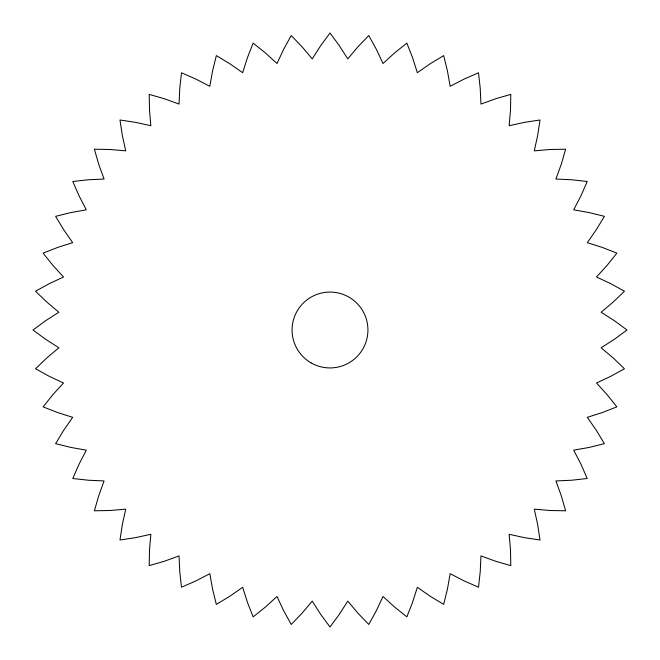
<?xml version="1.0" encoding="UTF-8"?>
<svg xmlns="http://www.w3.org/2000/svg" width="660" height="660" viewBox="0 0 660 660"><rect width="100%" height="100%" fill="white"/><g stroke="black" fill="none" stroke-linecap="round" stroke-linejoin="round"><path stroke-width="0.99" d="M149.506 549.928L149.201 565.628L164.282 561.264L179.05 555.918L179.759 571.601L181.5 587.21L195.888 580.915L209.822 573.688L212.578 589.149L216.34 604.395L229.779 596.269L242.665 587.293L247.409 602.258L253.135 616.877L265.394 607.076L276.994 596.491L283.651 610.706L291.233 624.459L302.115 613.14L312.229 601.128L320.694 614.353L330 627L339.306 614.353L347.77 601.128L357.885 613.14L368.767 624.459L376.349 610.706L383.006 596.491L394.606 607.076L406.865 616.877L412.591 602.258L417.334 587.293L430.221 596.269L443.66 604.395L447.422 589.149L450.178 573.688L464.112 580.915L478.5 587.21L480.241 571.601L480.95 555.918L495.718 561.264L510.799 565.628L510.493 549.928L509.149 534.286L524.486 537.653L540.012 540.012L537.653 524.486L534.286 509.149L549.928 510.493L565.628 510.799L561.264 495.718L555.918 480.95L571.601 480.241L587.21 478.5L580.915 464.112L573.688 450.178L589.149 447.422L604.395 443.66L596.269 430.221L587.293 417.334L602.258 412.591L616.877 406.865L607.076 394.606L596.491 383.006L610.706 376.349L624.459 368.767L613.14 357.885L601.128 347.77L614.353 339.306L627 330L614.353 320.694L601.128 312.229L613.14 302.115L624.459 291.233L610.706 283.651L596.491 276.994L607.076 265.394L616.877 253.135L602.258 247.409L587.293 242.665L596.269 229.779L604.395 216.34L589.149 212.578L573.688 209.822L580.915 195.888L587.21 181.5L571.601 179.759L555.918 179.05L561.264 164.282L565.628 149.201L549.928 149.506L534.286 150.851L537.653 135.514L540.012 119.988L524.486 122.347L509.149 125.713L510.493 110.071L510.799 94.372L495.718 98.736L480.95 104.082L480.241 88.399L478.5 72.79L464.112 79.084L450.178 86.311L447.422 70.851L443.66 55.605L430.221 63.731L417.334 72.707L412.591 57.742L406.865 43.123L394.606 52.924L383.006 63.508L376.349 49.294L368.767 35.541L357.885 46.86L347.77 58.872L339.306 45.647L330 33L320.694 45.647L312.229 58.872L302.115 46.86L291.233 35.541L283.651 49.294L276.994 63.508L265.394 52.924L253.135 43.123L247.409 57.742L242.665 72.707L229.779 63.731L216.34 55.605L212.578 70.851L209.822 86.311L195.888 79.084L181.5 72.79L179.759 88.399L179.05 104.082L164.282 98.736L149.201 94.372L149.506 110.071L150.851 125.713L135.514 122.347L119.988 119.988L122.347 135.514L125.713 150.851L110.071 149.506L94.372 149.201L98.736 164.282L104.082 179.05L88.399 179.759L72.79 181.5L79.084 195.888L86.311 209.822L70.851 212.578L55.605 216.34L63.731 229.779L72.707 242.665L57.742 247.409L43.123 253.135L52.924 265.394L63.508 276.994L49.294 283.651L35.541 291.233L46.86 302.115L58.872 312.229L45.647 320.694L33 330L45.647 339.306L58.872 347.77L46.86 357.885L35.541 368.767L49.294 376.349L63.508 383.006L52.924 394.606L43.123 406.865L57.742 412.591L72.707 417.334L63.731 430.221L55.605 443.66L70.851 447.422L86.311 450.178L79.084 464.112L72.79 478.5L88.399 480.241L104.082 480.95L98.736 495.718L94.372 510.799L110.071 510.493L125.713 509.149L122.347 524.486L119.988 540.012L135.514 537.653L150.851 534.286L149.506 549.928M311.033 362.851A37.933 37.933 0 0 0 367.933 330A37.933 37.933 0 0 0 311.033 297.149A37.933 37.933 0 0 0 311.033 362.851"/></g></svg>
